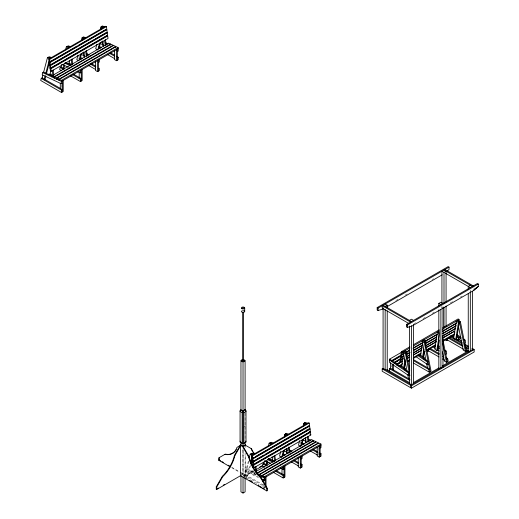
<?xml version="1.0" encoding="UTF-8"?>
<svg xmlns="http://www.w3.org/2000/svg" width="519" height="519" viewBox="0 0 519 519"><rect width="100%" height="100%" fill="white"/><g stroke="black" fill="none" stroke-linecap="round" stroke-linejoin="round"><path stroke-width="0.39" stroke-dasharray="2.6 1.95" d="M258.533 477.603L244.968 471.226L245.532 469.085L246.415 468.573L255.056 472.634M248.387 461.054L244.365 476.41L258.897 484.798M249.075 461.307L245.253 475.897L247.388 477.13L250.463 465.42M246.506 477.642L249.983 464.369M300.248 444.141L300.793 442.065M473.276 289.485L475.638 287.448M78.207 57.064L79.089 56.552M77.662 59.14L78.551 58.628M395.88 300.54L397.982 299.327M404.969 295.292L407.765 293.676M432.223 279.553L433.625 278.748M413.974 323.895L416.069 322.682M423.063 318.647L425.852 317.031M432.145 313.405L434.941 311.789M441.234 308.156L444.03 306.541M450.317 302.914L453.113 301.299M460.1 297.264L462.202 296.051M243.028 427.494L245.098 426.3M244.968 471.226L245.857 470.714L257.839 476.351M300.858 438.957L301.747 438.445M241.199 474.814L242.587 474.016L242.587 448.422M241.646 475.073L243.028 474.269M252.727 471.064L243.722 476.26L244.014 474.84L244.903 474.327L263.736 485.2M244.164 476.52L253.862 470.921M252.37 472.848L251.481 473.36L251.293 470.869L252.176 470.357L252.37 472.848L256.607 474.84M253.596 470.714L254.018 473.802L254.907 473.289M254.018 473.802L256.062 474.58M245.532 469.085L255.608 473.828M231.695 467.21L239.311 471.609M240.005 472.011L245.545 475.209L245.545 454.417M231.941 467.866L239.557 472.264M240.252 472.666L264.242 486.517L264.242 488.113M266.013 487.886L263.944 486.686L263.062 487.198L263.062 484.117M262.361 486.796L265.131 488.398M254.589 472.322L254.673 473.386M470.318 290.05L470.318 291.672M441.929 306.035L441.929 307.65M391.365 365.357L391.365 366.933M318.056 447.735L318.056 455.448M245.545 444.822L245.545 448.02M245.098 413.105L245.098 440.865M245.098 453.009L245.098 476.474M243.476 450.524L243.476 476.118M243.236 310.038C243.962 311.815 242.146 311.731 242.821 310.038M243.028 448.533L243.028 475.858M61.171 84.85L61.171 87.932M242.535 310.479A1.674 0.967 0 0 1 243.398 310.459"/><path stroke-width="0.78" d="M409.751 375.166L408.862 375.678L389.594 362.483L389.672 359.109L402.29 351.83M400.85 355.262L391.735 360.523L391.65 361.496L399.364 357.046M392.098 361.795L392.176 360.822L400.59 355.969M400.545 358.59L394.239 362.236L394.155 363.209L397.658 361.185M394.596 363.508L394.68 362.534L400.285 359.297M400.246 361.925L396.743 363.949L396.659 364.922L399.461 363.3M397.1 365.22L397.184 364.247L402.089 361.419M402.75 363.637L399.241 365.661L399.163 366.635L401.966 365.013M405.079 370.047L405.203 368.529L400.707 365.454M424.004 359.116L424.127 357.604L419.631 354.529M458.238 340.068L458.433 337.804L459.315 337.292L459.127 339.556L458.238 340.068L456.311 338.751M409.815 346.822L401.408 351.681L401.057 353.835L401.933 354.509L404.035 353.296M401.012 360.205L400.143 359.531L399.792 361.685L400.668 362.366L401.012 360.205L403.114 358.992M401.434 357.591L400.564 356.916L400.214 359.07L401.09 359.745L401.434 357.591L403.535 356.378M401.855 354.97L400.986 354.295L400.636 356.449L401.511 357.13L401.855 354.97L403.957 353.757M401.933 354.509L402.277 352.356L409.991 347.905M401.57 366.732L403.808 352.875M403.613 368.315L405.099 359.07M404.372 368.574L405.618 360.867M406.487 355.476L406.98 352.401L404.943 350.818M420.617 355.035L422.732 341.943M422.661 356.618L423.9 348.917M423.296 357.643L424.295 351.486M425.288 345.323L425.904 341.47L423.867 339.893M439.509 333.62L437.465 332.037L434.734 348.982L436.777 350.565L439.385 334.392M439.275 340.036L437.666 350.053L436.777 350.565M455.701 339.634L458.433 322.695L459.321 322.182L456.59 339.128L455.701 339.634L453.664 338.057L456.389 321.112L458.433 322.695M458.822 321.014L459.056 319.574L458.18 318.9L442.759 327.8M243.236 312.211L243.028 360.692L242.821 312.211M41.241 78.401L61.469 90.079L62.351 89.566L42.13 77.889L41.241 78.401L40.696 80.477L61.469 92.466L63.24 91.441L63.24 80.426M52.276 76.196L43.641 72.135L42.753 72.647L42.195 74.788L61.469 83.844L62.351 83.332M41.994 78.434L42.798 75.359M43.602 72.29L47.43 57.706L48.312 57.194L50.557 58.044M44.141 79.641L45.166 75.735M45.776 73.393L49.052 60.898M44.822 79.907L45.847 76.008M46.457 73.666L49.532 61.949M64.544 68.975L61.054 66.964L60.165 67.476L59.62 69.552L61.703 70.753M60.918 67.502L61.722 64.434M65.543 49.85L66.354 46.775L67.236 46.262L69.481 47.119M63.065 68.716L64.09 64.81M63.746 68.982L64.771 65.076M77.986 55.046L76.78 59.653L78.382 60.58M81.807 40.456L82.612 37.387L83.501 36.875L85.745 37.731M79.122 60.107L80.763 53.859M80.01 59.594L81.645 53.347M96.91 44.121L95.704 48.728L97.844 49.96M100.731 29.531L101.542 26.463L102.425 25.95L104.669 26.806M98.046 49.182L99.687 42.934M98.934 48.669L100.569 42.422M249.198 457.985L250.203 454.144L251.086 453.632L253.33 454.482M250.392 462.805L252.442 454.994L250.203 454.144M250.872 463.856L252.305 458.387M267.317 465.413L263.827 463.402L262.945 463.915L262.4 465.991L264.476 467.191M263.691 463.947L264.294 461.644M268.323 446.288L269.127 443.22L270.016 442.707L272.254 443.557M265.838 465.154L266.863 461.248M266.519 465.426L267.545 461.521M280.76 451.485L279.553 456.091L281.694 457.33L283.536 450.297M284.587 436.901L285.191 434.598M282.576 456.817L284.425 449.785M299.684 440.56L298.477 445.166L300.079 446.093M303.511 425.976L304.316 422.901L305.198 422.388L307.443 423.245M300.618 446.398L302.46 439.372M301.507 445.886L303.349 438.86M243.917 443.369L243.917 412.637L243.028 411.106L240.959 409.906L240.07 411.444L242.139 412.637L242.139 443.369M242.139 412.637L243.028 411.106L245.098 409.906L245.987 411.444L243.917 412.637M240.952 475.469L216.715 489.462L216.267 489.209L216.267 486.816L222.333 476.319A26.566 15.343 -60 0 0 234.452 455.319L240.518 444.822L243.476 446.528L245.545 445.334M216.715 489.462L216.715 487.075L222.774 476.578A26.566 15.343 -60 0 0 234.899 455.578L240.959 445.075L236.969 447.384A26.566 15.343 60 0 1 224.844 454.385M245.098 442.688L245.987 441.15M242.827 360.536L243.236 360.569M473.568 290.523L478.304 286.43L478.304 284.036L477.415 283.523L406.448 324.498L406.448 326.886L407.337 327.398L412.067 326.023L473.613 290.484L478.304 286.43M447.255 271.054L449.026 269.523L449.026 267.136L448.144 266.623L377.17 307.598L377.17 309.986L378.059 310.498L382.788 309.116M48.514 57.265L49.402 56.753L51.439 57.531M67.438 46.34L68.326 45.828L70.363 46.606M82.242 40.294L81.931 37.978L82.813 37.465M101.166 29.369L100.855 27.053L101.737 26.54M48.78 59.069L105.552 26.294L106.427 26.625L106.778 29.181L49.999 61.956L49.13 61.625L48.78 59.069L49.655 59.4L106.427 26.625M50.927 75.047L49.201 62.176L77.24 45.99M78.641 45.179L105.973 29.395L106.849 29.726L107.199 32.288L50.421 65.063L49.552 64.732M49.201 62.176L50.077 62.507L106.849 29.726M93.783 39.781L49.623 65.277L50.499 65.615L107.271 32.833L107.621 35.389L50.849 68.171L49.973 67.833M95.185 38.977L106.395 32.502L107.271 32.833M107.693 35.941L106.817 35.603L50.045 68.385L50.92 68.716L107.693 35.941L108.043 38.497L51.271 71.272L50.395 70.941M48.514 74.425L49.402 73.919L52.938 75.579M67.444 63.5L68.326 62.987L71.862 64.648M51.9 76.948L51.816 75.878L108.588 43.103L110.651 44.07L110.735 45.14M51.816 75.878L53.879 76.851L110.651 44.07M54.32 77.059L111.092 44.277L113.155 45.25L56.383 78.025L54.32 77.059L54.404 78.122M56.902 79.303L56.824 78.233L113.596 45.458L115.659 46.425L115.737 47.495M58.563 77.882L56.461 79.096L56.383 78.025M56.824 78.233L58.881 79.206L115.659 46.425M59.406 80.477L59.322 79.413L116.1 46.632L118.157 47.599L118.241 51.07L117.352 51.582M59.322 79.413L61.385 80.38L118.157 47.599M118.241 48.669L61.469 81.444L42.753 72.647M77.539 71.577L80.393 72.92L81.282 72.407M98.428 62.507L99.317 61.995L99.317 59.594M72.718 74.723L80.393 79.154L81.282 78.641L73.607 74.211M98.428 68.735L99.317 68.223L99.317 70.616L97.54 71.641L95.47 70.448L95.47 61.19M117.352 57.81L118.241 57.298L118.241 59.691L116.47 60.717L114.401 59.516L114.401 50.265M70.701 75.949L80.393 81.541L82.164 80.516L82.164 69.494M240.959 410.918L240.959 360.737L243.028 359.544L245.098 360.737L245.098 410.114M240.959 360.737L243.028 361.938L245.098 360.737M377.17 307.598L378.059 308.111L449.026 267.136M385.156 306.398L387.226 305.204L387.226 307.631M441.929 303.609L441.929 271.229L443.998 272.43L446.068 271.229L446.068 301.987M386.986 306.697L442.201 274.817M240.959 409.906L240.07 410.419L240.07 442.175L243.028 443.881L245.987 442.175L245.987 410.419L244.605 409.627M409.407 320.398L411.476 319.204L413.546 320.398M438.827 305.84L438.827 303.414L440.897 302.22L442.966 303.414M470.318 285.229L468.248 286.43L468.248 289.667M406.448 324.498L407.337 325.011L478.304 284.036M413.319 344.798L439.256 329.825M413.494 345.881L439.431 330.908M442.233 329.293L459.056 319.574M236.281 449.642A26.566 15.343 60 0 1 225.285 454.125L218.784 457.881L218.784 460.269L219.226 460.016L220.614 460.814M243.028 446.275L249.094 456.772A26.566 15.343 60 0 0 261.213 477.772L267.279 488.269L267.279 490.663L266.831 490.916L240.518 475.722L240.518 445.334L242.587 446.528L245.545 444.822M406.137 352.083L409.64 350.059M413.143 348.035L422.959 342.371M425.061 341.158L436.979 334.275M442.584 331.038L456.603 322.948M406.766 352.142L409.569 350.52M413.072 348.496L422.888 342.832M424.99 341.619L437.601 334.333M442.512 331.505L456.532 323.408M406.092 352.914L406.98 352.401M425.016 341.982L425.904 341.47M232.369 453.418L232.81 453.158M407.071 371.254L403.166 351.843L405.404 353.575L406.293 353.063L409.763 370.313M425.995 360.329L422.09 340.918L424.334 342.65L425.217 342.138L431.055 371.143L429.284 372.168L413.364 362.976M457.278 320.599L459.523 322.338L460.405 321.825L466.25 350.831M401.511 357.13L403.613 355.917M406.416 354.295L409.919 352.271M413.429 350.247L422.537 344.986M425.34 343.37L436.557 336.896M442.162 333.659L456.182 325.562M406.345 354.756L409.848 352.732M413.351 350.714L422.466 345.453M425.269 343.831L436.479 337.356M442.791 333.717L456.104 326.029M471.888 348.281L474.165 349.592L474.165 351.986L411.476 388.173L382.198 371.273L382.198 368.886L383.087 368.373L411.476 384.761M401.09 359.745L403.192 358.532M406.695 356.508L409.497 354.892M413.708 352.459L422.116 347.607M425.619 345.583L436.836 339.108M442.441 335.871L455.76 328.183M406.624 356.968L409.426 355.353M413.63 352.926L422.044 348.067M425.548 346.043L436.758 339.569M442.37 336.331L455.682 328.644M389.594 371.104L389.594 368.717L390.476 368.205L410.004 379.473M406.993 358.584L409.095 357.37M413.306 354.944L421.713 350.085M426.618 347.256L436.434 341.586M442.739 337.947L453.956 331.472L454.988 332.179M400.668 362.366L402.77 361.153M406.974 358.72L409.776 357.104M413.286 355.08L421.694 350.221M425.898 347.795L436.414 341.723M442.72 338.083L454.638 331.206M407.655 360.802L409.757 359.589M413.26 357.565L420.974 353.115M426.579 349.877L435.688 344.616M442.701 340.574L454.618 333.691M407.571 361.775L409.673 360.562M413.182 358.538L420.89 354.088M423.692 352.472L425.093 351.661M427.195 350.448L435.61 345.589M442.616 341.541L454.534 334.664M445.283 339.75L446.664 340.548L447.547 340.036L447.547 338.492M251.287 453.71L252.176 453.197L254.219 453.969M270.211 442.785L271.1 442.272L273.143 443.044M285.015 436.732L284.704 434.416L285.586 433.903M303.836 425.035L303.628 423.491L304.517 422.979M242.587 446.528L248.646 457.025L249.094 456.772M251.553 455.507L308.331 422.732L309.201 423.063L309.551 425.619L252.779 458.4L251.903 458.063L251.553 455.507L252.429 455.844L309.201 423.063M404.32 369.041L405.203 368.529M423.245 358.116L424.127 357.604M253.181 467.619L251.975 458.614L253.752 457.589M255.329 456.675L306.087 427.371M306.976 426.858L308.753 425.833L309.622 426.17L309.973 428.726L253.201 461.501L252.325 461.17M251.975 458.614L252.85 458.945L309.622 426.17M254.174 460.697L252.396 461.715L253.272 462.053L310.044 429.271L310.394 431.827L253.622 464.609L252.747 464.278M255.75 459.782L264.08 454.975M265.469 454.177L288.473 440.891M289.167 440.488L309.175 428.941L310.044 429.271M389.594 360.082L408.304 372.889L409.193 372.376L399.818 365.966M417.205 355.106L427.228 361.964L428.117 361.451L418.749 355.041M445.27 351.551L446.152 351.039L446.716 353.822L445.827 354.334M464.194 340.626L465.076 340.114L465.64 342.897L464.752 343.409M254.595 463.798L252.818 464.823L253.694 465.154L310.466 432.379L310.816 434.935L254.044 467.71L253.168 467.379M255.484 463.285L273.519 452.873M275.083 451.965L288.006 444.511M415.829 356.559L427.792 364.747L428.675 364.234M216.267 489.209L218.343 488.009M223.196 485.213L224.578 484.409M253.246 468.372L253.687 468.119M270.217 459.944L271.1 459.432L274.635 461.093M287.364 450.038L286.482 450.55L286.67 453.042L288.084 453.71M259.649 467.068L261.725 465.867M413.396 360.608L428.739 369.463L429.628 368.951L413.591 359.693M446.781 359.051L447.663 358.538L448.208 361.243L446.431 362.268L444.29 361.029L442.415 351.713M465.705 348.126L466.594 347.613L467.132 350.319L465.355 351.337L463.214 350.104L458.53 326.814M255.938 469.721L262.867 465.718M266.325 463.72L269.095 462.124M255.29 471.914L311.368 439.541L313.424 440.508L313.508 441.578M413.578 382.522L438.827 367.945L440.203 368.743M442.298 365.94L468.248 350.961M256.652 473.289L313.424 440.508M473.276 349.079L410.587 385.273L410.587 387.667M382.198 368.886L411.476 385.786L474.165 349.592M259.156 474.463L315.928 441.688L313.865 440.722L257.093 473.497L259.156 474.463L259.234 475.534M259.597 474.671L316.369 441.896L318.432 442.863L261.66 475.644L259.597 474.671L259.675 475.741M262.179 476.916L262.101 475.852L318.874 443.07L320.937 444.043L321.014 447.508L320.126 448.02M263.139 475.904L261.738 476.708L261.66 475.644M248.646 457.025A26.566 15.343 60 0 0 260.772 478.025L261.213 477.772M262.101 475.852L264.158 476.818L320.937 444.043M321.014 445.107L264.242 477.889L257.865 474.885M261.388 478.946L264.242 480.289L265.131 479.777M280.312 468.021L283.166 469.364L284.055 468.852M301.202 458.945L302.09 458.433L302.09 456.032M240.959 475.67L240.959 491.856L243.028 493.05L245.098 491.856L245.098 478.096M275.498 471.161L283.166 475.592L284.055 475.08L276.38 470.649M301.202 465.18L302.09 464.667L302.09 467.055L300.319 468.08L298.25 466.886L298.25 457.628M320.126 454.255L321.014 453.742L321.014 456.13L319.243 457.155L317.174 455.961L317.174 447.475M273.474 472.387L283.166 477.98L284.937 476.955L284.937 465.939M266.831 490.916L266.831 488.528L267.279 488.269M101.542 26.463L103.781 27.312M100.855 27.053L102.892 27.825M82.612 37.387L84.857 38.244M81.931 37.978L83.968 38.756M66.354 46.775L68.592 47.631M47.43 57.706L49.668 58.556M304.316 422.901L306.554 423.757M303.628 423.491L305.665 424.27M309.097 428.389L309.973 428.726M309.519 431.497L310.394 431.827M310.466 432.379L309.596 432.048L288.895 443.998L288.824 443.447M309.94 434.604L310.816 434.935M288.519 434.169L286.274 433.313L285.392 433.826L287.63 434.682M284.704 434.416L286.741 435.194M269.127 443.22L271.366 444.069M105.286 42.577L108.166 43.933M101.523 41.734L102.963 42.415M105.636 43.674L107.277 44.446M100.225 43.525L103.08 44.868M86.362 53.502L89.242 54.858M82.599 52.659L84.033 53.34M86.712 54.599L88.353 55.371M81.301 54.45L84.156 55.793M65.446 62.565L71.2 65.271M64.557 63.078L70.318 65.783M62.546 64.531L68.255 67.217M308.779 439.353L310.939 440.372M304.296 438.179L305.736 438.853M308.409 440.112L310.051 440.884M302.999 439.963L305.853 441.306M289.135 449.941L292.015 451.296M285.372 449.104L287.532 450.116M289.485 451.037L291.127 451.809M284.075 450.894L286.929 452.237M268.219 459.004L273.98 461.709M267.33 459.516L273.091 462.221M264.606 460.632L270.321 463.318M99.414 46.431L101.503 47.638M110.573 52.873L114.757 55.286M116.846 56.493L118.241 57.298M98.526 46.944L100.615 48.15M109.684 53.386L114.563 56.201M107.66 54.605L114.582 58.602M80.484 57.356L82.579 58.563M90.948 63.396L95.827 66.211M80.296 58.271L81.691 59.075M90.76 64.311L95.639 67.126M444.887 269.523L473.276 285.917M443.998 270.036L472.387 286.43M88.736 65.53L95.658 69.527M445.386 273.228L470.318 287.623M60.165 67.476L63.655 69.488M438.827 303.414L440.897 304.608M450.427 335.89L453.891 337.888M455.967 339.089L462.195 342.683M464.966 344.285L468.43 346.283M450.233 336.805L462.001 343.597M464.771 345.2L468.235 347.198M449.013 337.46L462.41 345.2M465.199 346.809L468.255 348.573M448.267 338.057L462.916 346.517M466.873 350.163L469.63 351.759M385.156 304.011L387.226 305.204M446.865 339.64L463.48 349.229M465.498 350.396L467.561 351.59M383.087 305.204L411.476 321.592M410.587 322.104L382.198 305.717L382.198 308.111L409.199 323.7M430.232 348.47L439.295 353.705M446.269 357.734L447.663 358.538M429.343 348.982L439.106 354.62M442.597 356.637L443.992 357.442M427.941 350.565L439.016 356.962M442.48 358.96L444.556 360.154M389.594 368.717L409.815 380.388M386.733 369.45L409.666 382.698M241.997 359.972L243.028 360.569M301.487 442.467L304.277 444.076M313.346 449.311L317.531 451.725M319.62 452.931L321.014 453.742M301.993 443.784L303.388 444.588M312.457 449.824L317.336 452.639M310.433 451.043L317.362 455.04M283.264 453.794L285.353 455.001M294.422 460.236L298.607 462.65M300.696 463.863L302.09 464.667M282.375 454.307L284.464 455.513M293.533 460.749L298.412 463.564M291.509 461.975L298.438 465.971M245.098 445.075L251.605 448.831A26.566 15.343 -60 0 0 254.278 453.372M268.44 458.556L269.789 459.334M262.945 463.915L266.429 465.926M234.452 455.319L234.899 455.578M221.996 461.618L223.384 462.416M228.23 465.212L229.612 466.01M218.784 460.269L230.3 466.918M244.858 477.714L246.24 478.518M249.269 480.263L250.658 481.061M251.086 481.314L252.474 482.112M258.274 485.46L261.472 487.309M262.854 488.107L264.242 488.904M222.333 476.319L222.774 476.578M216.267 486.816L216.715 487.075M457.057 334.625L461.067 337.369M463.739 339.199L465.076 340.114M456.746 335.534L460.853 338.336M456.506 336.481L458.433 337.804M458.77 339.316L461.43 341.132M451.815 335.676L453.742 336.993M438.133 345.55L439.47 346.465M444.815 350.124L446.152 351.039M437.822 346.458L439.249 347.432M434.364 345.213L435.649 346.089M437.575 347.406L439.509 348.729M432.891 346.601L435.46 348.359M437.387 349.676L439.314 351M389.672 359.109L391.735 360.523M392.176 360.822L394.239 362.236M394.68 362.534L396.743 363.949M397.184 364.247L399.241 365.661M458.167 320.087L460.405 321.825M438.354 331.531L439.476 332.394M422.979 340.406L425.217 342.138M404.054 351.331L406.293 353.063M401.408 351.681L402.277 352.356M240.07 441.15L240.667 442.175M260.772 478.025L266.831 488.528M459.523 322.338L465.355 351.337M442.428 337.454L447.326 361.756M442.486 342.67L446.431 362.268M424.334 342.65L430.173 371.656M427.228 361.964L427.792 364.747M428.739 369.463L429.284 372.168M426.624 363.43L427.559 368.088M405.404 353.575L409.822 375.529M408.304 372.889L408.862 375.678M407.7 374.361L408.635 379.019M308.267 436.375L308.98 441.611M306.437 429.927L306.508 430.478M307.384 436.888L308.091 442.123M305.516 437.4L306.255 442.811M289.343 447.3L290.056 452.536M288.356 447.067L289.167 453.048M286.592 448.332L287.325 453.742M274.856 455.663L275.563 460.898M273.967 456.175L274.681 461.41M272.105 456.694L272.631 460.561M255.932 466.594L256.639 471.823M255.043 467.1L255.653 471.589M252.429 455.844L252.779 458.4M252.85 458.945L253.201 461.501M253.272 462.053L253.622 464.609M253.694 465.154L254.044 467.71M105.461 39.684L106.194 45.095M104.572 40.197L105.305 45.607M102.743 40.962L103.476 46.373M86.537 50.609L87.27 56.02M85.648 51.122L86.381 56.532M83.819 51.887L84.552 57.298M72.044 58.971L72.783 64.382M71.161 59.484L71.894 64.894M69.332 60.256L69.851 64.122M53.12 69.896L53.859 75.307M52.237 70.409L52.97 75.819M49.655 59.4L49.999 61.956M50.077 62.507L50.421 65.063M50.499 65.615L50.849 68.171M50.92 68.716L51.271 71.272M305.406 439.625L305.594 442.117M264.158 476.818L264.242 480.289M102.626 43.187L102.82 45.678M83.702 54.112L83.896 56.603M61.385 80.38L61.469 83.844M58.881 79.206L58.965 80.27M53.879 76.851L53.957 77.915M472.387 291.282L472.387 350.364M470.318 291.672L470.318 350.753M468.248 293.709L468.248 351.986M446.664 339.004L446.664 340.548M446.068 306.035L446.068 326.269M443.998 272.43L443.998 303.18M443.998 307.229L443.998 327.463M442.966 308.267L442.966 367.355M440.897 309.467L440.897 368.548M438.827 309.888L438.827 368.97M428.623 348.645L428.623 350.961L427.74 351.473L427.74 349.929M413.546 324.446L413.546 383.528M411.476 325.64L411.476 384.722M411.476 385.786L411.476 388.173M409.407 326.068L409.407 383.528M407.337 325.011L407.337 327.398M393.434 364.332L393.434 370.501M392.552 364.072L392.552 369.476M390.476 362.723L390.476 369.015M387.226 310.868L387.226 369.956M385.156 309.635L385.156 369.528M383.087 307.631L383.087 369.145M378.059 308.111L378.059 310.498M320.126 445.62L320.126 456.642M319.243 446.132L319.243 457.155M301.202 456.545L301.202 467.567M300.319 457.057L300.319 468.08M284.055 466.451L284.055 477.467M283.166 466.964L283.166 469.364M283.166 475.592L283.166 477.98M281.986 468.56L281.986 473.957M266.013 476.864L266.013 487.094M265.131 477.376L265.131 485.246M263.062 479.485L263.062 481.801M245.098 442.486L245.098 445.724M244.702 307.949L244.702 311.368M243.028 361.938L243.028 446.917M243.028 476.864L243.028 493.05M240.959 442.486L240.959 445.724M219.226 457.628L219.226 460.016M117.352 49.182L117.352 60.204M116.47 49.694L116.47 60.717M98.428 60.107L98.428 71.129M97.54 60.619L97.54 71.641M81.282 70.007L81.282 81.029M80.393 70.519L80.393 72.92M80.393 79.154L80.393 81.541M79.212 72.122L79.212 78.291M62.351 80.932L62.351 91.954M61.469 90.079L61.469 92.466M60.282 83.046L60.282 88.444M244.164 310.693A1.674 0.967 0 0 1 244.352 311.997A1.674 0.967 0 0 1 242.126 312.211A1.674 0.967 0 0 1 241.549 310.952M243.761 360.011A1.466 0.843 0 0 1 244.228 361.224A1.466 0.843 0 0 1 242.088 361.386A1.466 0.843 0 0 1 241.997 360.141M242.652 359.926A1.466 0.843 0 0 1 243.411 359.926M254.751 453.937A26.566 15.343 -60 0 1 253.013 452.166M252.292 451.089A26.566 15.343 -60 0 1 251.164 448.578M242.827 307.955L243.236 307.988L242.827 307.955M241.893 308.695A1.674 0.967 0 0 0 244.663 308.202A1.674 0.967 0 0 0 242.535 307.066A1.674 0.967 0 0 0 241.893 308.695M241.997 361.166A1.466 0.843 0 0 0 244.443 360.789A1.466 0.843 0 0 0 242.652 359.751A1.466 0.843 0 0 0 241.997 361.166"/></g></svg>
